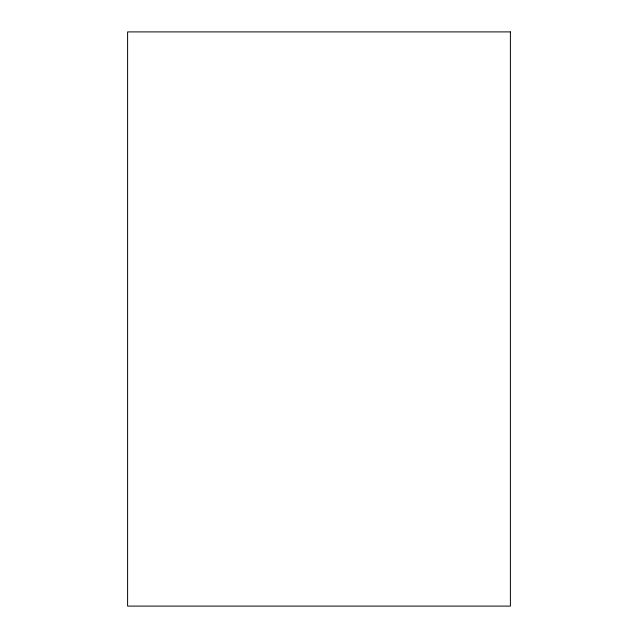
<?xml version="1.0" encoding="UTF-8"?>
<svg xmlns="http://www.w3.org/2000/svg" width="638" height="638" viewBox="0 0 638 638"><rect width="100%" height="100%" fill="white"/><g stroke="black" fill="none" stroke-linecap="round" stroke-linejoin="round"><path stroke-width="0.96" d="M510.4 31.9L127.6 31.9L127.6 606.1L510.4 606.1L510.4 31.9"/></g></svg>
